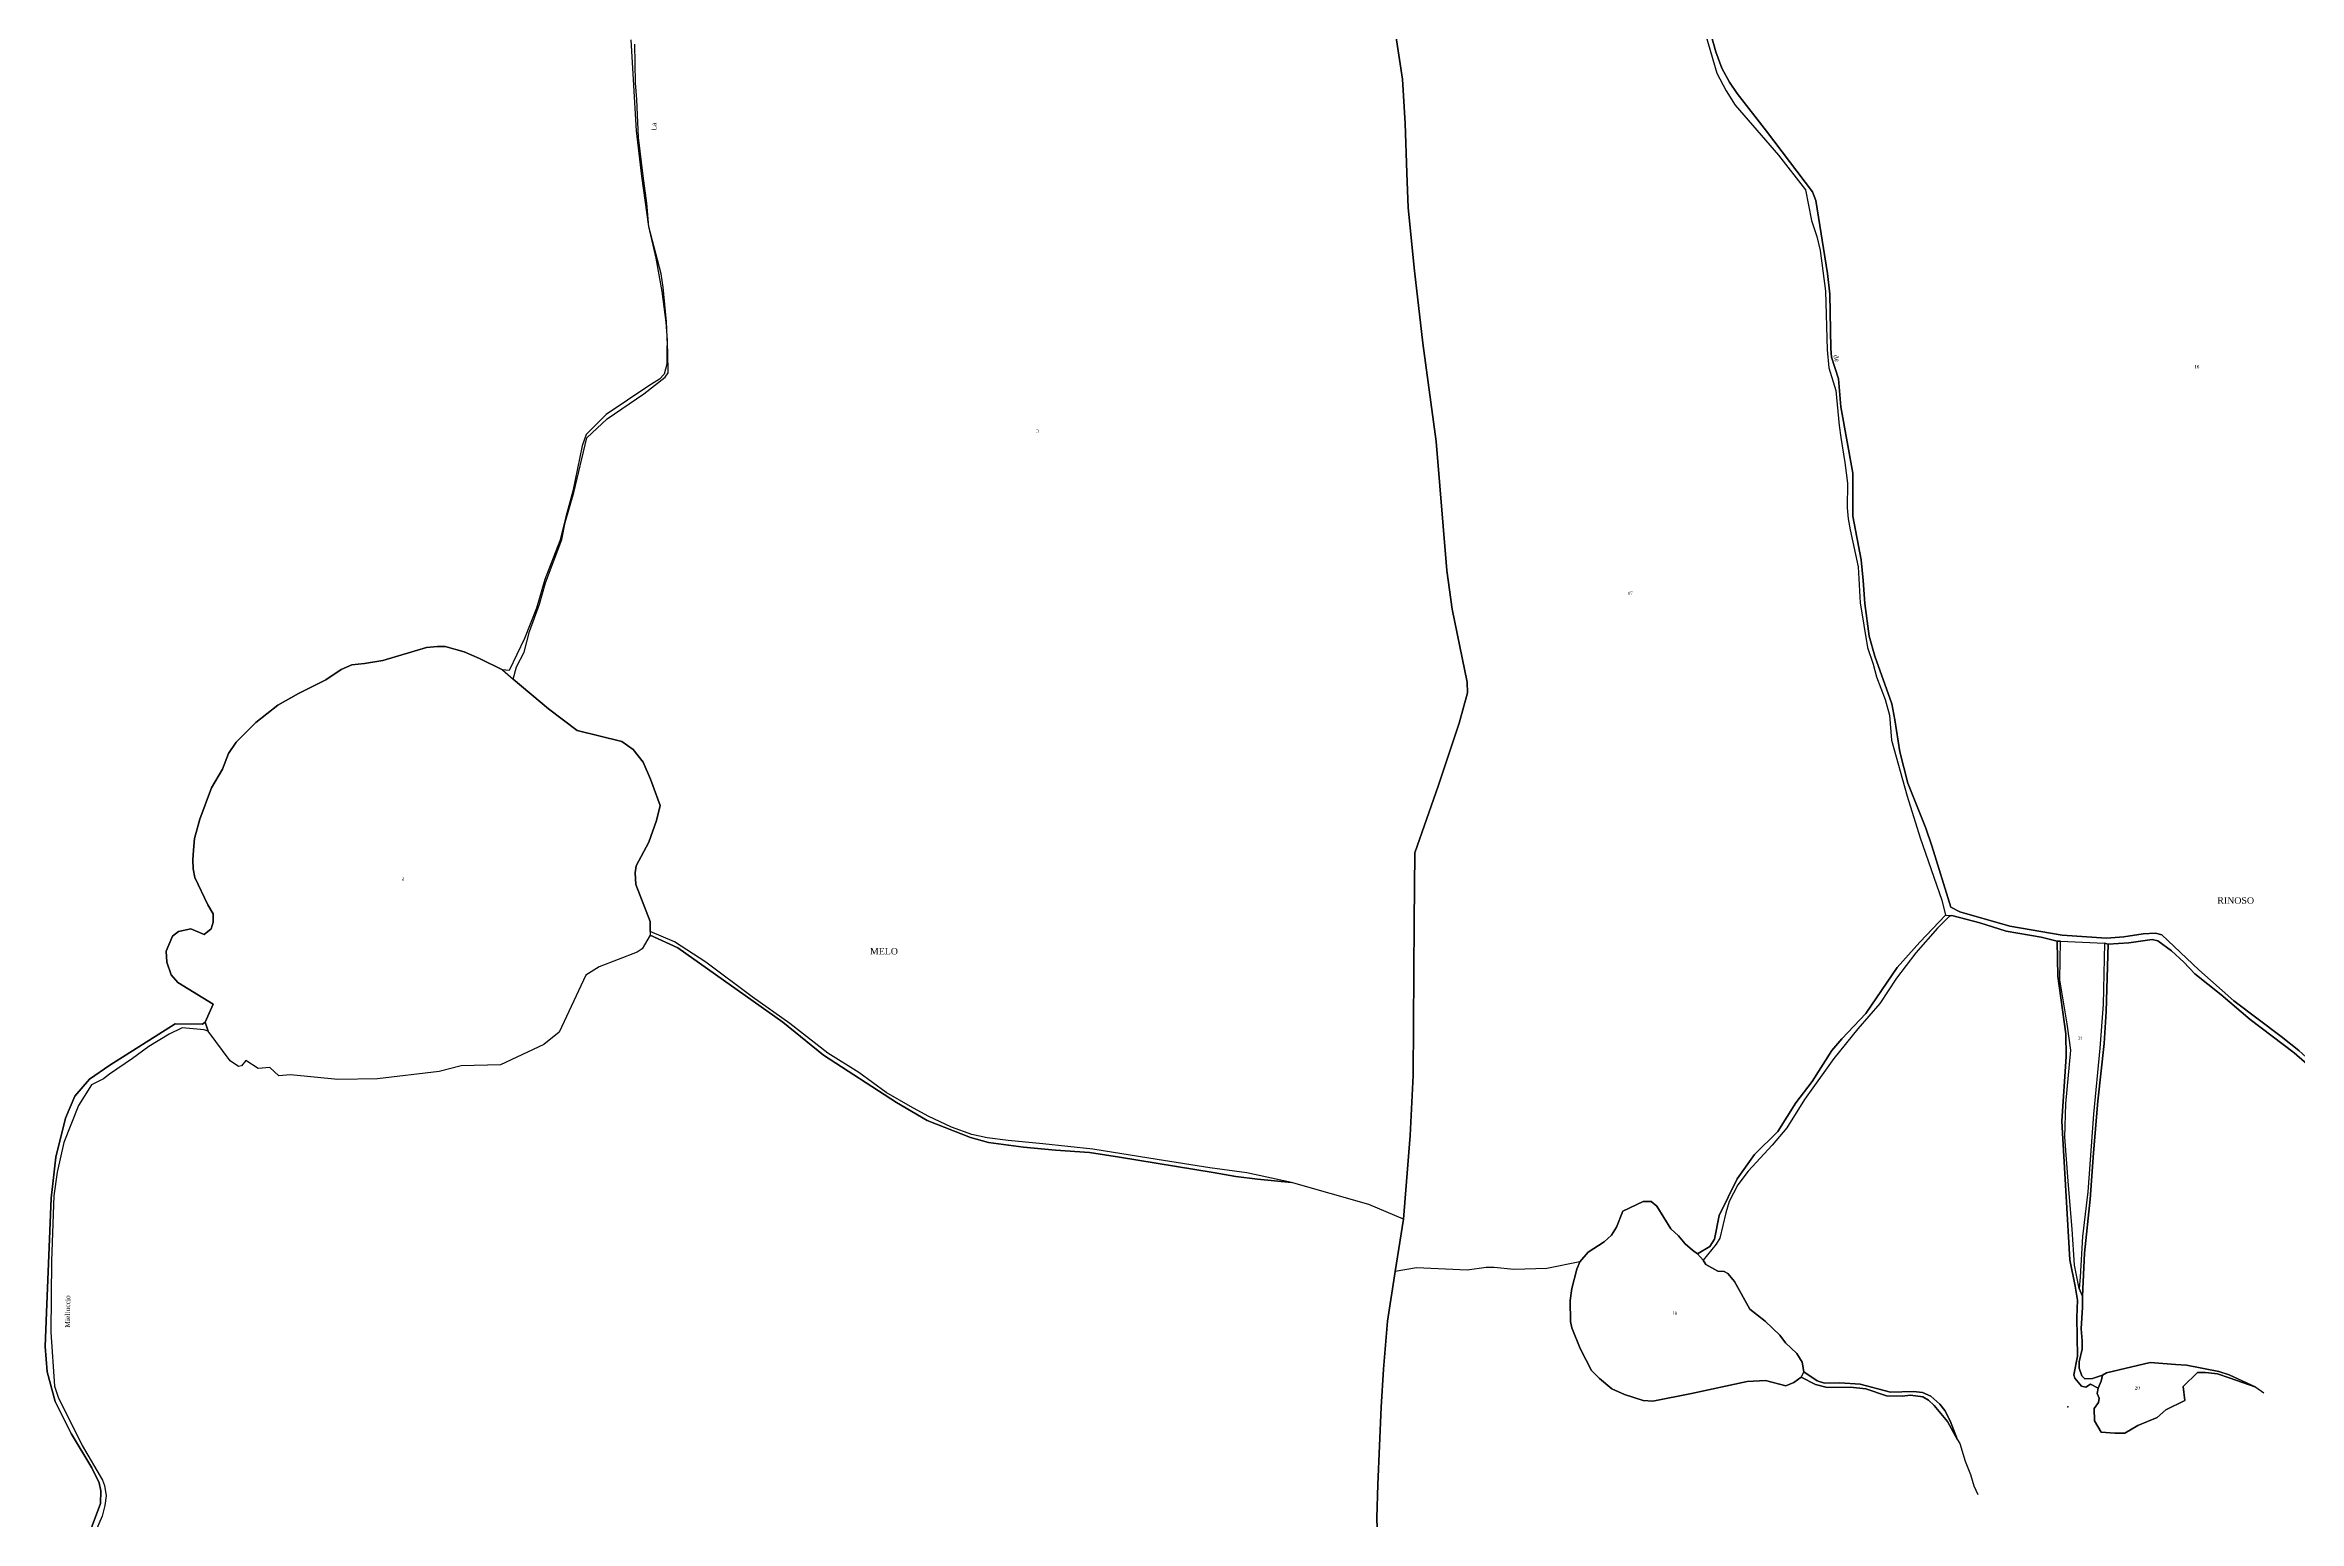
# Model space of a CAD drawing. Extents: x 1197506 to 1206978, y 6141540 to 6151741.
# Drawn here: x 1197506 to 1198886, y 6142251 to 6143154 of the extents above; entities that cross this region are included whole.
import ezdxf

# ---------------------------------------------------------------- set-up
doc = ezdxf.new("R2010")
doc.units = 0
doc.linetypes.add('CONTINU', pattern=[0])
doc.layers.get('0').update_dxf_attribs({"linetype": 'CONTINU'})
for name, color, linetype in [('1FLECHEFL', 7, 'CONTINU'), ('1LIEUDIT', 7, 'CONTINU'), ('1PARCELLE', 7, 'CONTINU'), ('1SECTION', 7, 'CONTINU'), ('1SUBDSECT', 7, 'CONTINU'), ('1TRONFLUV', 7, 'CONTINU'), ('3EAU', 7, 'CONTINU'), ('3FISCLINE', 7, 'CONTINUOUS'), ('3LIEUDITTEX', 7, 'CONTINU'), ('3PARCELLETEX', 7, 'CONTINU'), ('3TOPOLINE', 7, 'CONTINU'), ('3TRONFLUVTEX', 7, 'CONTINU')]:
    doc.layers.add(name, color=color, linetype=linetype)
doc.styles.get("Standard").update_dxf_attribs({"font": 'Times New Roman'})

# ---------------------------------------------------------------- blocks, each defined once
blk = doc.blocks.new('FLECHRU1')
blk.add_point((0, 0))

msp = doc.modelspace()

# ---------------------------------------------------------------- linework, layer by layer
at = {"layer": '1LIEUDIT'}
for points in [[(1198322.47, 6142219.98), (1198321.4, 6142252.82), (1198321.9, 6142273.27), (1198324.11, 6142320.49), (1198325.41, 6142343.83), (1198327.97, 6142373.16), (1198332.67, 6142403.45), (1198332.67, 6142403.45), (1198337.67, 6142435.59), (1198341.88, 6142486.69), (1198343.57, 6142523.46), (1198344.17, 6142617.64), (1198344.71, 6142659.67), (1198359.18, 6142701.09), (1198371.86, 6142738.98), (1198376.89, 6142757.55), (1198376.68, 6142764.11), (1198367.52, 6142808.85), (1198364.29, 6142832.37), (1198357.79, 6142911.47), (1198349.54, 6142971.6), (1198344.5, 6143015.85), (1198340.52, 6143054.35), (1198339.74, 6143075.73), (1198338.8, 6143106.06), (1198337.03, 6143133.17), (1198327.04, 6143198.84)], [(1198327.04, 6143198.84), (1198337.03, 6143133.17), (1198338.8, 6143106.06), (1198339.74, 6143075.73), (1198340.52, 6143054.35), (1198344.5, 6143015.85), (1198349.54, 6142971.6), (1198357.79, 6142911.47), (1198364.29, 6142832.37), (1198367.52, 6142808.85), (1198376.68, 6142764.11), (1198376.89, 6142757.55), (1198371.86, 6142738.98), (1198359.18, 6142701.09), (1198344.71, 6142659.67), (1198344.17, 6142617.64), (1198343.57, 6142523.46), (1198341.88, 6142486.69), (1198337.67, 6142435.59), (1198332.67, 6142403.45), (1198327.97, 6142373.16), (1198325.41, 6142343.83), (1198324.11, 6142320.49), (1198321.9, 6142273.27), (1198321.4, 6142252.82), (1198322.47, 6142219.98)], [(1197864.75, 6143157.1), (1197867.98, 6143101.55), (1197871.24, 6143073.85), (1197875.53, 6143042.9), (1197879.98, 6143023.62), (1197883.82, 6143003.12), (1197886.14, 6142984.49), (1197886.9, 6142973.47), (1197886.85, 6142966.72), (1197886.85, 6142958.65), (1197885.24, 6142952.7), (1197882.2, 6142949.58), (1197875.73, 6142945.38), (1197849.6, 6142927.89), (1197837.42, 6142915.72), (1197835.05, 6142908.76), (1197829.24, 6142880.95), (1197824.92, 6142865.25), (1197821.23, 6142850.68), (1197812.13, 6142827.04), (1197807.06, 6142809.48), (1197799.71, 6142790.77), (1197790.33, 6142771.36), (1197786.23, 6142771.62), (1197772.11, 6142778.67), (1197762.73, 6142782.78), (1197751.07, 6142785.91), (1197746.41, 6142786.05), (1197739.63, 6142785.26), (1197712.9, 6142777.32), (1197701.71, 6142775.57), (1197693.9, 6142774.67), (1197687.52, 6142771.83), (1197678.13, 6142765.65), (1197661.28, 6142757.22), (1197648.75, 6142749.99), (1197635.15, 6142739.43), (1197623.17, 6142727.44), (1197618.46, 6142720.58), (1197614.71, 6142710.9), (1197608.08, 6142699.46), (1197600.83, 6142680.3), (1197597.67, 6142668.55), (1197597.09, 6142661.41), (1197596.74, 6142655.39), (1197596.9, 6142649.92), (1197597.79, 6142644.67), (1197605.84, 6142627.93), (1197609.06, 6142622.37), (1197609.02, 6142617.22), (1197607.86, 6142613.23), (1197603.68, 6142609.67), (1197595.43, 6142613.12), (1197587.86, 6142611.61), (1197584.22, 6142608.78), (1197580.25, 6142599.5), (1197580.7, 6142592.87), (1197583.46, 6142584.96), (1197587.55, 6142580.39), (1197609.17, 6142567.16), (1197604.18, 6142556.09), (1197602.53, 6142554.84), (1197585.82, 6142555.1), (1197545.84, 6142529.79), (1197533.35, 6142521.13), (1197524.46, 6142510.82), (1197518.72, 6142497.39), (1197512.87, 6142473.37), (1197509.86, 6142448.31), (1197507.04, 6142378.5), (1197506.2, 6142357.63), (1197507.43, 6142342.07), (1197512.32, 6142323.91), (1197522.17, 6142304.3), (1197534.78, 6142283.42), (1197539.34, 6142274.23), (1197540.43, 6142269.33), (1197540.05, 6142261.64), (1197532.02, 6142239.78)]]:
    msp.add_lwpolyline(points, dxfattribs=at)
at = {"layer": '1PARCELLE'}
for points in [[(1198327.04, 6143198.84), (1198337.03, 6143133.17), (1198338.8, 6143106.06), (1198339.74, 6143075.73), (1198340.52, 6143054.35), (1198344.5, 6143015.85), (1198349.54, 6142971.6), (1198357.79, 6142911.47), (1198364.29, 6142832.37), (1198367.52, 6142808.85), (1198376.68, 6142764.11), (1198376.89, 6142757.55), (1198371.86, 6142738.98), (1198359.18, 6142701.09), (1198344.71, 6142659.67), (1198344.17, 6142617.64), (1198343.57, 6142523.46), (1198341.88, 6142486.69), (1198337.67, 6142435.59), (1198337.67, 6142435.59), (1198316.45, 6142444.54), (1198269.05, 6142457.97), (1198241.86, 6142463.98), (1198219.2, 6142466.86), (1198186.86, 6142472.04), (1198147.47, 6142478.31), (1198116.92, 6142481.59), (1198095.81, 6142483.59), (1198082.84, 6142485.27), (1198073.49, 6142487.33), (1198061.13, 6142491.87), (1198046.74, 6142498.65), (1198035.96, 6142504.43), (1198021.09, 6142513.13), (1198004.25, 6142525.28), (1197985.43, 6142537.03), (1197962.04, 6142555.26), (1197939.01, 6142571.65), (1197910.67, 6142592.71), (1197891.51, 6142605.18), (1197876.63, 6142611.62), (1197876.53, 6142617.72), (1197867.77, 6142640.35), (1197867.48, 6142647.37), (1197868.09, 6142651.81), (1197875.8, 6142666.29), (1197880.51, 6142679.44), (1197882.79, 6142688.68), (1197876.83, 6142704.87), (1197872.2, 6142715.13), (1197866.16, 6142722.98), (1197859.33, 6142727.82), (1197831.91, 6142734.56), (1197814.38, 6142747.81), (1197792.73, 6142765.98), (1197794.72, 6142773.43), (1197799.36, 6142782.58), (1197802.79, 6142795.12), (1197808.92, 6142811.77), (1197812.52, 6142824.87), (1197822.6, 6142851.43), (1197824.64, 6142861.74), (1197829.86, 6142880.21), (1197837.76, 6142913.55), (1197850.3, 6142925.37), (1197872.72, 6142940.6), (1197885.85, 6142950.81), (1197887.68, 6142953.33), (1197887.3, 6142965.8), (1197886.48, 6142984.64), (1197884.55, 6143005.77), (1197883.27, 6143013.95), (1197875.79, 6143042.81), (1197874.49, 6143057.28), (1197872.2, 6143073.89), (1197869.4, 6143097.44), (1197868.52, 6143120.63), (1197867.65, 6143130.9), (1197867.27, 6143154.62)], [(1198519.91, 6143169.74), (1198529.53, 6143136.8), (1198535.28, 6143125.98), (1198540.79, 6143117.26), (1198567.31, 6143086.65), (1198583.71, 6143065.41), (1198587.41, 6143046.7), (1198590.62, 6143036.92), (1198592.77, 6143028.27), (1198596.01, 6143003.33), (1198597.13, 6142967.5), (1198598.01, 6142956.55), (1198602.29, 6142942.52), (1198604.34, 6142921.18), (1198605.43, 6142913.82), (1198607.85, 6142898.51), (1198609.49, 6142885.81), (1198609.31, 6142870.87), (1198609.86, 6142864.14), (1198611.11, 6142857.27), (1198616.01, 6142834.74), (1198617.18, 6142812.6), (1198621.63, 6142785.4), (1198625.26, 6142775.23), (1198627.32, 6142767.38), (1198632.5, 6142753.48), (1198635.17, 6142743.86), (1198636.4, 6142728.74), (1198645.95, 6142694.32), (1198654.03, 6142668.97), (1198667.22, 6142630.77), (1198669.53, 6142621.56), (1198653.83, 6142605.01), (1198639.95, 6142589.59), (1198620.62, 6142561.41), (1198606.02, 6142545.89), (1198599.98, 6142538.69), (1198587.87, 6142519.69), (1198577.87, 6142506.63), (1198566.81, 6142489.22), (1198552.51, 6142475.2), (1198541.93, 6142460.18), (1198530.98, 6142437.84), (1198528.16, 6142423.33), (1198525.14, 6142418.84), (1198517.68, 6142414.41), (1198514.51, 6142416.61), (1198510.11, 6142420.45), (1198506.1, 6142425.3), (1198501.38, 6142429.54), (1198492.87, 6142443.58), (1198489.24, 6142446.35), (1198484.44, 6142446.35), (1198471.87, 6142440.33), (1198468.01, 6142430.62), (1198464.97, 6142425.77), (1198460.61, 6142421.65), (1198450.7, 6142415.27), (1198445.57, 6142409.37), (1198425.44, 6142405.34), (1198405.32, 6142404.81), (1198393.18, 6142405.97), (1198388.25, 6142406.03), (1198376.58, 6142404.31), (1198345.66, 6142405.76), (1198332.67, 6142403.45), (1198332.67, 6142403.45), (1198337.67, 6142435.59), (1198341.88, 6142486.69), (1198343.57, 6142523.46), (1198344.17, 6142617.64), (1198344.71, 6142659.67), (1198359.18, 6142701.09), (1198371.86, 6142738.98), (1198376.89, 6142757.55), (1198376.68, 6142764.11), (1198367.52, 6142808.85), (1198364.29, 6142832.37), (1198357.79, 6142911.47), (1198349.54, 6142971.6), (1198344.5, 6143015.85), (1198340.52, 6143054.35), (1198339.74, 6143075.73), (1198338.8, 6143106.06), (1198337.03, 6143133.17), (1198327.04, 6143198.84)], [(1198523.67, 6143168.92), (1198528.8, 6143149.78), (1198532.52, 6143139.83), (1198537.24, 6143131.31), (1198541.92, 6143124.33), (1198559.94, 6143101.31), (1198588.13, 6143064.26), (1198590.19, 6143058.84), (1198597.16, 6143014.25), (1198598.59, 6143001.57), (1198599.32, 6142968.3), (1198599.72, 6142963.09), (1198603.99, 6142949.83), (1198605.45, 6142932.65), (1198612.66, 6142891.94), (1198612.73, 6142865.75), (1198617.79, 6142838.93), (1198619.1, 6142826.43), (1198620.12, 6142812.22), (1198622.83, 6142792.27), (1198626.28, 6142780.1), (1198636.6, 6142750.91), (1198638.54, 6142741.13), (1198641.46, 6142721.56), (1198646.4, 6142702.43), (1198657.34, 6142674.72), (1198661.02, 6142664.07), (1198672.81, 6142626.47), (1198678.34, 6142623.61), (1198708.83, 6142614.79), (1198740.79, 6142609.33), (1198767.99, 6142607.57), (1198778.68, 6142608.35), (1198790.38, 6142610.05), (1198797.98, 6142610.64), (1198801.97, 6142609.51), (1198824.63, 6142588.04), (1198845.94, 6142569.18), (1198875.01, 6142547.35), (1198885.75, 6142538.81), (1198901.36, 6142524.56)], [(1198322.47, 6142219.98), (1198321.4, 6142252.82), (1198321.9, 6142273.27), (1198324.11, 6142320.49), (1198325.41, 6142343.83), (1198327.97, 6142373.16), (1198332.67, 6142403.45), (1198332.67, 6142403.45), (1198337.67, 6142435.59), (1198316.45, 6142444.54), (1198269.05, 6142457.97), (1198248.4, 6142460.09), (1198235.13, 6142461.72), (1198221.14, 6142464.17), (1198163.81, 6142473.53), (1198145.59, 6142476.23), (1198124.62, 6142477.66), (1198105.01, 6142479.58), (1198083.61, 6142482.4), (1198072.74, 6142485.51), (1198046.07, 6142495.89), (1198027.36, 6142506.87), (1197982.76, 6142535.93), (1197957.69, 6142556.16), (1197893.49, 6142601.54), (1197876.58, 6142609.33), (1197871.64, 6142600.87), (1197868.6, 6142598.99), (1197845.46, 6142589.88), (1197837.12, 6142584.88), (1197820.93, 6142550.06), (1197811.46, 6142542.49), (1197784.91, 6142529.95), (1197760.96, 6142529.37), (1197747.51, 6142525.99), (1197709.64, 6142521.41), (1197685.43, 6142521.05), (1197656.5, 6142523.83), (1197649.23, 6142523.32), (1197643.84, 6142528.39), (1197636.61, 6142527.73), (1197629.06, 6142532.7), (1197626.43, 6142529.31), (1197624.55, 6142529.05), (1197619.57, 6142532.36), (1197606.03, 6142550.52), (1197603.48, 6142551.43), (1197590.05, 6142552.59), (1197582.07, 6142548.82), (1197569.67, 6142541.29), (1197559.63, 6142533.84), (1197545.64, 6142524.23), (1197541.91, 6142521.44), (1197534.68, 6142517.71), (1197526.74, 6142505.14), (1197517.58, 6142482.36), (1197513.68, 6142464.29), (1197511.47, 6142449.87), (1197510.23, 6142410), (1197509.75, 6142366.4), (1197511.98, 6142333.25), (1197514.24, 6142326.67), (1197528.83, 6142297.01), (1197541.32, 6142275.78), (1197542.63, 6142272.49), (1197543.54, 6142266.23), (1197542.76, 6142260.4), (1197541.06, 6142253.87), (1197534.33, 6142238.21)], [(1198898.5, 6142523.68), (1198882.92, 6142537.4), (1198855.88, 6142557.77), (1198837.97, 6142573.08), (1198822.01, 6142585.63), (1198815.3, 6142592.83), (1198807.83, 6142599.66), (1198799.42, 6142605.79), (1198795.9, 6142606.58), (1198781.6, 6142604.65), (1198769.12, 6142603.82), (1198767.76, 6142562.57), (1198766.59, 6142543.05), (1198762.74, 6142507.74), (1198759.97, 6142476.18), (1198758.06, 6142447.75), (1198754.54, 6142414.75), (1198753.28, 6142388.49), (1198753.33, 6142381.71), (1198752.44, 6142368.38), (1198753.18, 6142361.02), (1198753.19, 6142355.99), (1198751.29, 6142348.26), (1198751.28, 6142344.38), (1198752.92, 6142339.69), (1198754.74, 6142337.76), (1198759.42, 6142338.01), (1198765.48, 6142340.04), (1198768.04, 6142341.56), (1198794.67, 6142347.79), (1198810.31, 6142346.7), (1198817.04, 6142346.15), (1198836.87, 6142342.4), (1198843.03, 6142340.29), (1198859.37, 6142332.68), (1198843, 6142338.49), (1198835.98, 6142340.84), (1198828.68, 6142341.73), (1198823.78, 6142341.74), (1198814.97, 6142333.14), (1198815.98, 6142324.6), (1198804.25, 6142318.84), (1198799.07, 6142314.16), (1198787.18, 6142309.31), (1198779.33, 6142304.51), (1198773.21, 6142304.54), (1198764.67, 6142305.12), (1198760.65, 6142312.2), (1198760.41, 6142319.7), (1198763.02, 6142323.3), (1198763.61, 6142325.95), (1198762.27, 6142328.84), (1198762.97, 6142332.05), (1198758.18, 6142334.5), (1198755.3, 6142332.82), (1198752.69, 6142333.42), (1198748.69, 6142338.3), (1198748.11, 6142340.23), (1198750.22, 6142351.63), (1198749.84, 6142375.27), (1198750.17, 6142385.92), (1198748.93, 6142394.54), (1198745.65, 6142410.55), (1198743.36, 6142449.32), (1198741.24, 6142484.6), (1198740.77, 6142495.52), (1198743.28, 6142535.02), (1198743.09, 6142548.89), (1198738.15, 6142584.26), (1198737.77, 6142605.56), (1198728.01, 6142608.03), (1198706.59, 6142611.75), (1198690.58, 6142616.96), (1198673.38, 6142621.43), (1198671.41, 6142620.47), (1198664.66, 6142613.65), (1198651.28, 6142598.61), (1198639.54, 6142583.08), (1198629.33, 6142567.42), (1198615.86, 6142551.98), (1198601.12, 6142533.87), (1198583.21, 6142508.77), (1198572.41, 6142491.5), (1198563.36, 6142480.84), (1198548.74, 6142464.93), (1198542.36, 6142456.55), (1198537.08, 6142446.33), (1198534.96, 6142439.32), (1198531.34, 6142423.96), (1198529.16, 6142420.28), (1198521.1, 6142410.4), (1198522.68, 6142407.76), (1198530.15, 6142403.72), (1198534.05, 6142403.47), (1198536.16, 6142402.19), (1198540.39, 6142397.32), (1198549.77, 6142380.44), (1198559.15, 6142373.06), (1198567.99, 6142364.48), (1198571.59, 6142359.87), (1198578.45, 6142353.33), (1198581.73, 6142347.99), (1198582.81, 6142342.19), (1198590.87, 6142336.68), (1198595.42, 6142335.19), (1198604.85, 6142335.37), (1198617.19, 6142334.57), (1198635.86, 6142329.57), (1198649.88, 6142330.15), (1198655.43, 6142329.51), (1198660.53, 6142327.28), (1198666.04, 6142322.34), (1198669.01, 6142318.4), (1198672.37, 6142312.22), (1198676.77, 6142300.51), (1198670.64, 6142311.69), (1198662.62, 6142321.43), (1198658.99, 6142324.73), (1198655.67, 6142326.74), (1198648.11, 6142327.84), (1198642.99, 6142327.32), (1198633.25, 6142327.52), (1198620.8, 6142331.74), (1198611.39, 6142332.71), (1198597.09, 6142332.54), (1198589.86, 6142334.27), (1198581.07, 6142338.87), (1198576.63, 6142335.67), (1198571.83, 6142333.6), (1198559.29, 6142336.77), (1198547.98, 6142336.22), (1198513.97, 6142328.84), (1198490.38, 6142324.06), (1198484.35, 6142324.66), (1198472.97, 6142328.21), (1198465.13, 6142331.8), (1198457.65, 6142338.04), (1198452.82, 6142343.02), (1198445.93, 6142356.34), (1198440.81, 6142369.06), (1198439.88, 6142372.91), (1198439.69, 6142385.71), (1198440.68, 6142393.01), (1198443.73, 6142404.96), (1198445.57, 6142409.37), (1198425.44, 6142405.34), (1198405.32, 6142404.81), (1198393.18, 6142405.97), (1198388.25, 6142406.03), (1198376.58, 6142404.31), (1198345.66, 6142405.76), (1198332.67, 6142403.45), (1198332.67, 6142403.45), (1198327.97, 6142373.16), (1198325.41, 6142343.83), (1198324.11, 6142320.49), (1198321.9, 6142273.27), (1198321.4, 6142252.82), (1198322.47, 6142219.98)]]:
    msp.add_lwpolyline(points, dxfattribs=at)
for points in [[(1197876.58, 6142609.33), (1197871.64, 6142600.87), (1197868.6, 6142598.99), (1197845.46, 6142589.88), (1197837.12, 6142584.88), (1197820.93, 6142550.06), (1197811.46, 6142542.49), (1197784.91, 6142529.95), (1197760.96, 6142529.37), (1197747.51, 6142525.99), (1197709.64, 6142521.41), (1197685.43, 6142521.05), (1197656.5, 6142523.83), (1197649.23, 6142523.32), (1197643.84, 6142528.39), (1197636.61, 6142527.73), (1197629.06, 6142532.7), (1197626.43, 6142529.31), (1197624.55, 6142529.05), (1197619.57, 6142532.36), (1197606.03, 6142550.52), (1197604.18, 6142556.09), (1197609.17, 6142567.16), (1197587.55, 6142580.39), (1197583.46, 6142584.96), (1197580.7, 6142592.87), (1197580.25, 6142599.5), (1197584.22, 6142608.78), (1197587.86, 6142611.61), (1197595.43, 6142613.12), (1197603.68, 6142609.67), (1197607.86, 6142613.23), (1197609.02, 6142617.22), (1197609.06, 6142622.37), (1197605.84, 6142627.93), (1197597.79, 6142644.67), (1197596.9, 6142649.92), (1197596.74, 6142655.39), (1197597.09, 6142661.41), (1197597.67, 6142668.55), (1197600.83, 6142680.3), (1197608.08, 6142699.46), (1197614.71, 6142710.9), (1197618.46, 6142720.58), (1197623.17, 6142727.44), (1197635.15, 6142739.43), (1197648.75, 6142749.99), (1197661.28, 6142757.22), (1197678.13, 6142765.65), (1197687.52, 6142771.83), (1197693.9, 6142774.67), (1197701.71, 6142775.57), (1197712.9, 6142777.32), (1197739.63, 6142785.26), (1197746.41, 6142786.05), (1197751.07, 6142785.91), (1197762.73, 6142782.78), (1197772.11, 6142778.67), (1197786.23, 6142771.62), (1197792.73, 6142765.98), (1197814.38, 6142747.81), (1197831.91, 6142734.56), (1197859.33, 6142727.82), (1197866.16, 6142722.98), (1197872.2, 6142715.13), (1197876.83, 6142704.87), (1197882.79, 6142688.68), (1197880.51, 6142679.44), (1197875.8, 6142666.29), (1197868.09, 6142651.81), (1197867.48, 6142647.37), (1197867.77, 6142640.35), (1197876.53, 6142617.72), (1197876.63, 6142611.62), (1197876.58, 6142609.33)], [(1198751.99, 6142400.02), (1198751.21, 6142393.11), (1198748.52, 6142407.32), (1198747.03, 6142429.38), (1198744.76, 6142456.19), (1198742.57, 6142485.75), (1198743.06, 6142506.09), (1198746.26, 6142539), (1198743.85, 6142555.09), (1198739.5, 6142581.99), (1198739.81, 6142605.65), (1198766.82, 6142604.48), (1198766.06, 6142566.94), (1198764.03, 6142540.15), (1198760.02, 6142499.81), (1198756.5, 6142452.26), (1198753.28, 6142424.9), (1198751.99, 6142400.02)], [(1198445.57, 6142409.37), (1198443.73, 6142404.96), (1198440.68, 6142393.01), (1198439.69, 6142385.71), (1198439.88, 6142372.91), (1198440.81, 6142369.06), (1198445.93, 6142356.34), (1198452.82, 6142343.02), (1198457.65, 6142338.04), (1198465.13, 6142331.8), (1198472.97, 6142328.21), (1198484.35, 6142324.66), (1198490.38, 6142324.06), (1198513.97, 6142328.84), (1198547.98, 6142336.22), (1198559.29, 6142336.77), (1198571.83, 6142333.6), (1198576.63, 6142335.67), (1198581.07, 6142338.87), (1198582.81, 6142342.19), (1198581.73, 6142347.99), (1198578.45, 6142353.33), (1198571.59, 6142359.87), (1198567.99, 6142364.48), (1198559.15, 6142373.06), (1198549.77, 6142380.44), (1198540.39, 6142397.32), (1198536.16, 6142402.19), (1198534.05, 6142403.47), (1198530.15, 6142403.72), (1198522.68, 6142407.76), (1198521.1, 6142410.4), (1198517.68, 6142414.41), (1198514.51, 6142416.61), (1198510.11, 6142420.45), (1198506.1, 6142425.3), (1198501.38, 6142429.54), (1198492.87, 6142443.58), (1198489.24, 6142446.35), (1198484.44, 6142446.35), (1198471.87, 6142440.33), (1198468.01, 6142430.62), (1198464.97, 6142425.77), (1198460.61, 6142421.65), (1198450.7, 6142415.27), (1198445.57, 6142409.37)], [(1198762.97, 6142332.05), (1198762.27, 6142328.84), (1198763.61, 6142325.95), (1198763.02, 6142323.3), (1198760.41, 6142319.7), (1198760.65, 6142312.2), (1198764.67, 6142305.12), (1198773.21, 6142304.54), (1198779.33, 6142304.51), (1198787.18, 6142309.31), (1198799.07, 6142314.16), (1198804.25, 6142318.84), (1198815.98, 6142324.6), (1198814.97, 6142333.14), (1198823.78, 6142341.74), (1198828.68, 6142341.73), (1198835.98, 6142340.84), (1198843, 6142338.49), (1198859.37, 6142332.68), (1198843.03, 6142340.29), (1198836.87, 6142342.4), (1198817.04, 6142346.15), (1198810.31, 6142346.7), (1198794.67, 6142347.79), (1198768.04, 6142341.56), (1198765.48, 6142340.04), (1198764.84, 6142336.3), (1198762.97, 6142332.05)]]:
    msp.add_lwpolyline(points, close=True, dxfattribs=at)
at = {"layer": '1SECTION'}
msp.add_lwpolyline([(1197864.75, 6143157.1), (1197867.98, 6143101.55), (1197871.24, 6143073.85), (1197875.53, 6143042.9), (1197879.98, 6143023.62), (1197883.82, 6143003.12), (1197886.14, 6142984.49), (1197886.9, 6142973.47), (1197886.85, 6142966.72), (1197886.85, 6142958.65), (1197885.24, 6142952.7), (1197882.2, 6142949.58), (1197875.73, 6142945.38), (1197849.6, 6142927.89), (1197837.42, 6142915.72), (1197835.05, 6142908.76), (1197829.24, 6142880.95), (1197824.92, 6142865.25), (1197821.23, 6142850.68), (1197812.13, 6142827.04), (1197807.06, 6142809.48), (1197799.71, 6142790.77), (1197790.33, 6142771.36), (1197786.23, 6142771.62), (1197772.11, 6142778.67), (1197762.73, 6142782.78), (1197751.07, 6142785.91), (1197746.41, 6142786.05), (1197739.63, 6142785.26), (1197712.9, 6142777.32), (1197701.71, 6142775.57), (1197693.9, 6142774.67), (1197687.52, 6142771.83), (1197678.13, 6142765.65), (1197661.28, 6142757.22), (1197648.75, 6142749.99), (1197635.15, 6142739.43), (1197623.17, 6142727.44), (1197618.46, 6142720.58), (1197614.71, 6142710.9), (1197608.08, 6142699.46), (1197600.83, 6142680.3), (1197597.67, 6142668.55), (1197597.09, 6142661.41), (1197596.74, 6142655.39), (1197596.9, 6142649.92), (1197597.79, 6142644.67), (1197605.84, 6142627.93), (1197609.06, 6142622.37), (1197609.02, 6142617.22), (1197607.86, 6142613.23), (1197603.68, 6142609.67), (1197595.43, 6142613.12), (1197587.86, 6142611.61), (1197584.22, 6142608.78), (1197580.25, 6142599.5), (1197580.7, 6142592.87), (1197583.46, 6142584.96), (1197587.55, 6142580.39), (1197609.17, 6142567.16), (1197604.18, 6142556.09), (1197602.53, 6142554.84), (1197585.82, 6142555.1), (1197545.84, 6142529.79), (1197533.35, 6142521.13), (1197524.46, 6142510.82), (1197518.72, 6142497.39), (1197512.87, 6142473.37), (1197509.86, 6142448.31), (1197507.04, 6142378.5), (1197506.2, 6142357.63), (1197507.43, 6142342.07), (1197512.32, 6142323.91), (1197522.17, 6142304.3), (1197534.78, 6142283.42), (1197539.34, 6142274.23), (1197540.43, 6142269.33), (1197540.05, 6142261.64), (1197532.02, 6142239.78)], dxfattribs=at)
at = {"layer": '1SUBDSECT'}
msp.add_lwpolyline([(1197864.75, 6143157.1), (1197867.98, 6143101.55), (1197871.24, 6143073.85), (1197875.53, 6143042.9), (1197879.98, 6143023.62), (1197883.82, 6143003.12), (1197886.14, 6142984.49), (1197886.9, 6142973.47), (1197886.85, 6142966.72), (1197886.85, 6142958.65), (1197885.24, 6142952.7), (1197882.2, 6142949.58), (1197875.73, 6142945.38), (1197849.6, 6142927.89), (1197837.42, 6142915.72), (1197835.05, 6142908.76), (1197829.24, 6142880.95), (1197824.92, 6142865.25), (1197821.23, 6142850.68), (1197812.13, 6142827.04), (1197807.06, 6142809.48), (1197799.71, 6142790.77), (1197790.33, 6142771.36), (1197786.23, 6142771.62), (1197772.11, 6142778.67), (1197762.73, 6142782.78), (1197751.07, 6142785.91), (1197746.41, 6142786.05), (1197739.63, 6142785.26), (1197712.9, 6142777.32), (1197701.71, 6142775.57), (1197693.9, 6142774.67), (1197687.52, 6142771.83), (1197678.13, 6142765.65), (1197661.28, 6142757.22), (1197648.75, 6142749.99), (1197635.15, 6142739.43), (1197623.17, 6142727.44), (1197618.46, 6142720.58), (1197614.71, 6142710.9), (1197608.08, 6142699.46), (1197600.83, 6142680.3), (1197597.67, 6142668.55), (1197597.09, 6142661.41), (1197596.74, 6142655.39), (1197596.9, 6142649.92), (1197597.79, 6142644.67), (1197605.84, 6142627.93), (1197609.06, 6142622.37), (1197609.02, 6142617.22), (1197607.86, 6142613.23), (1197603.68, 6142609.67), (1197595.43, 6142613.12), (1197587.86, 6142611.61), (1197584.22, 6142608.78), (1197580.25, 6142599.5), (1197580.7, 6142592.87), (1197583.46, 6142584.96), (1197587.55, 6142580.39), (1197609.17, 6142567.16), (1197604.18, 6142556.09), (1197602.53, 6142554.84), (1197585.82, 6142555.1), (1197545.84, 6142529.79), (1197533.35, 6142521.13), (1197524.46, 6142510.82), (1197518.72, 6142497.39), (1197512.87, 6142473.37), (1197509.86, 6142448.31), (1197507.04, 6142378.5), (1197506.2, 6142357.63), (1197507.43, 6142342.07), (1197512.32, 6142323.91), (1197522.17, 6142304.3), (1197534.78, 6142283.42), (1197539.34, 6142274.23), (1197540.43, 6142269.33), (1197540.05, 6142261.64), (1197532.02, 6142239.78)], dxfattribs=at)
at = {"layer": '1TRONFLUV'}
for points in [[(1198519.91, 6143169.74), (1198529.53, 6143136.8), (1198535.28, 6143125.98), (1198540.79, 6143117.26), (1198567.31, 6143086.65), (1198583.71, 6143065.41), (1198587.41, 6143046.7), (1198590.62, 6143036.92), (1198592.77, 6143028.27), (1198596.01, 6143003.33), (1198597.13, 6142967.5), (1198598.01, 6142956.55), (1198602.29, 6142942.52), (1198604.34, 6142921.18), (1198605.43, 6142913.82), (1198607.85, 6142898.51), (1198609.49, 6142885.81), (1198609.31, 6142870.87), (1198609.86, 6142864.14), (1198611.11, 6142857.27), (1198616.01, 6142834.74), (1198617.18, 6142812.6), (1198621.63, 6142785.4), (1198625.26, 6142775.23), (1198627.32, 6142767.38), (1198632.5, 6142753.48), (1198635.17, 6142743.86), (1198636.4, 6142728.74), (1198645.95, 6142694.32), (1198654.03, 6142668.97), (1198667.22, 6142630.77), (1198669.53, 6142621.56), (1198673.38, 6142621.43), (1198690.58, 6142616.96), (1198706.59, 6142611.75), (1198728.01, 6142608.03), (1198737.77, 6142605.56), (1198739.81, 6142605.65), (1198766.82, 6142604.48), (1198769.12, 6142603.82), (1198769.12, 6142603.82), (1198781.6, 6142604.65), (1198795.9, 6142606.58), (1198799.42, 6142605.79), (1198807.83, 6142599.66), (1198815.3, 6142592.83), (1198822.01, 6142585.63), (1198837.97, 6142573.08), (1198855.88, 6142557.77), (1198882.92, 6142537.4), (1198898.5, 6142523.68)], [(1198901.36, 6142524.56), (1198885.75, 6142538.81), (1198875.01, 6142547.35), (1198845.94, 6142569.18), (1198824.63, 6142588.04), (1198801.97, 6142609.51), (1198797.98, 6142610.64), (1198790.38, 6142610.05), (1198778.68, 6142608.35), (1198767.99, 6142607.57), (1198740.79, 6142609.33), (1198708.83, 6142614.79), (1198678.34, 6142623.61), (1198672.81, 6142626.47), (1198661.02, 6142664.07), (1198657.34, 6142674.72), (1198646.4, 6142702.43), (1198641.46, 6142721.56), (1198638.54, 6142741.13), (1198636.6, 6142750.91), (1198626.28, 6142780.1), (1198622.83, 6142792.27), (1198620.12, 6142812.22), (1198619.1, 6142826.43), (1198617.79, 6142838.93), (1198612.73, 6142865.75), (1198612.66, 6142891.94), (1198605.45, 6142932.65), (1198603.99, 6142949.83), (1198599.72, 6142963.09), (1198599.32, 6142968.3), (1198598.59, 6143001.57), (1198597.16, 6143014.25), (1198590.19, 6143058.84), (1198588.13, 6143064.26), (1198559.94, 6143101.31), (1198541.92, 6143124.33), (1198537.24, 6143131.31), (1198532.52, 6143139.83), (1198528.8, 6143149.78), (1198523.67, 6143168.92)], [(1197864.75, 6143157.1), (1197867.98, 6143101.55), (1197871.24, 6143073.85), (1197875.53, 6143042.9), (1197879.98, 6143023.62), (1197883.82, 6143003.12), (1197886.14, 6142984.49), (1197886.9, 6142973.47), (1197886.85, 6142966.72), (1197886.85, 6142958.65), (1197885.24, 6142952.7), (1197882.2, 6142949.58), (1197875.73, 6142945.38), (1197849.6, 6142927.89), (1197837.42, 6142915.72), (1197835.05, 6142908.76), (1197829.24, 6142880.95), (1197824.92, 6142865.25), (1197821.23, 6142850.68), (1197812.13, 6142827.04), (1197807.06, 6142809.48), (1197799.71, 6142790.77), (1197790.33, 6142771.36), (1197786.23, 6142771.62), (1197792.73, 6142765.98), (1197794.72, 6142773.43), (1197799.36, 6142782.58), (1197802.79, 6142795.12), (1197808.92, 6142811.77), (1197812.52, 6142824.87), (1197822.6, 6142851.43), (1197824.64, 6142861.74), (1197829.86, 6142880.21), (1197837.76, 6142913.55), (1197850.3, 6142925.37), (1197872.72, 6142940.6), (1197885.85, 6142950.81), (1197887.68, 6142953.33), (1197887.3, 6142965.8), (1197886.48, 6142984.64), (1197884.55, 6143005.77), (1197883.27, 6143013.95), (1197875.79, 6143042.81), (1197874.49, 6143057.28), (1197872.2, 6143073.89), (1197869.4, 6143097.44), (1197868.52, 6143120.63), (1197867.65, 6143130.9), (1197867.27, 6143154.62)], [(1197532.02, 6142239.78), (1197540.05, 6142261.64), (1197540.43, 6142269.33), (1197539.34, 6142274.23), (1197534.78, 6142283.42), (1197522.17, 6142304.3), (1197512.32, 6142323.91), (1197507.43, 6142342.07), (1197506.2, 6142357.63), (1197507.04, 6142378.5), (1197509.86, 6142448.31), (1197512.87, 6142473.37), (1197518.72, 6142497.39), (1197524.46, 6142510.82), (1197533.35, 6142521.13), (1197545.84, 6142529.79), (1197585.82, 6142555.1), (1197602.53, 6142554.84), (1197604.18, 6142556.09), (1197606.03, 6142550.52), (1197606.03, 6142550.52), (1197603.48, 6142551.43), (1197590.05, 6142552.59), (1197582.07, 6142548.82), (1197569.67, 6142541.29), (1197559.63, 6142533.84), (1197545.64, 6142524.23), (1197541.91, 6142521.44), (1197534.68, 6142517.71), (1197526.74, 6142505.14), (1197517.58, 6142482.36), (1197513.68, 6142464.29), (1197511.47, 6142449.87), (1197510.23, 6142410), (1197509.75, 6142366.4), (1197511.98, 6142333.25), (1197514.24, 6142326.67), (1197528.83, 6142297.01), (1197541.32, 6142275.78), (1197542.63, 6142272.49), (1197543.54, 6142266.23), (1197542.76, 6142260.4), (1197541.06, 6142253.87), (1197534.33, 6142238.21)]]:
    msp.add_lwpolyline(points, dxfattribs=at)
for points in [[(1198269.05, 6142457.97), (1198241.86, 6142463.98), (1198219.2, 6142466.86), (1198186.86, 6142472.04), (1198147.47, 6142478.31), (1198116.92, 6142481.59), (1198095.81, 6142483.59), (1198082.84, 6142485.27), (1198073.49, 6142487.33), (1198061.13, 6142491.87), (1198046.74, 6142498.65), (1198035.96, 6142504.43), (1198021.09, 6142513.13), (1198004.25, 6142525.28), (1197985.43, 6142537.03), (1197962.04, 6142555.26), (1197939.01, 6142571.65), (1197910.67, 6142592.71), (1197891.51, 6142605.18), (1197876.63, 6142611.62), (1197876.58, 6142609.33), (1197893.49, 6142601.54), (1197957.69, 6142556.16), (1197982.76, 6142535.93), (1198027.36, 6142506.87), (1198046.07, 6142495.89), (1198072.74, 6142485.51), (1198083.61, 6142482.4), (1198105.01, 6142479.58), (1198124.62, 6142477.66), (1198145.59, 6142476.23), (1198163.81, 6142473.53), (1198221.14, 6142464.17), (1198235.13, 6142461.72), (1198248.4, 6142460.09), (1198269.05, 6142457.97)], [(1198673.38, 6142621.43), (1198671.41, 6142620.47), (1198664.66, 6142613.65), (1198651.28, 6142598.61), (1198639.54, 6142583.08), (1198629.33, 6142567.42), (1198615.86, 6142551.98), (1198601.12, 6142533.87), (1198583.21, 6142508.77), (1198572.41, 6142491.5), (1198563.36, 6142480.84), (1198548.74, 6142464.93), (1198542.36, 6142456.55), (1198537.08, 6142446.33), (1198534.96, 6142439.32), (1198531.34, 6142423.96), (1198529.16, 6142420.28), (1198521.1, 6142410.4), (1198517.68, 6142414.41), (1198525.14, 6142418.84), (1198528.16, 6142423.33), (1198530.98, 6142437.84), (1198541.93, 6142460.18), (1198552.51, 6142475.2), (1198566.81, 6142489.22), (1198577.87, 6142506.63), (1198587.87, 6142519.69), (1198599.98, 6142538.69), (1198606.02, 6142545.89), (1198620.62, 6142561.41), (1198639.95, 6142589.59), (1198653.83, 6142605.01), (1198669.53, 6142621.56), (1198673.38, 6142621.43)], [(1198753.28, 6142388.49), (1198751.21, 6142393.11), (1198748.52, 6142407.32), (1198747.03, 6142429.38), (1198744.76, 6142456.19), (1198742.57, 6142485.75), (1198743.06, 6142506.09), (1198746.26, 6142539), (1198743.85, 6142555.09), (1198739.5, 6142581.99), (1198739.81, 6142605.65), (1198737.77, 6142605.56), (1198738.15, 6142584.26), (1198743.09, 6142548.89), (1198743.28, 6142535.02), (1198740.77, 6142495.52), (1198741.24, 6142484.6), (1198743.36, 6142449.32), (1198745.65, 6142410.55), (1198748.93, 6142394.54), (1198750.17, 6142385.92), (1198749.84, 6142375.27), (1198750.22, 6142351.63), (1198748.11, 6142340.23), (1198748.69, 6142338.3), (1198752.69, 6142333.42), (1198755.3, 6142332.82), (1198758.18, 6142334.5), (1198762.97, 6142332.05), (1198764.84, 6142336.3), (1198765.48, 6142340.04), (1198759.42, 6142338.01), (1198754.74, 6142337.76), (1198752.92, 6142339.69), (1198751.28, 6142344.38), (1198751.29, 6142348.26), (1198753.19, 6142355.99), (1198753.18, 6142361.02), (1198752.44, 6142368.38), (1198753.33, 6142381.71), (1198753.28, 6142388.49)], [(1198766.82, 6142604.48), (1198766.06, 6142566.94), (1198764.03, 6142540.15), (1198760.02, 6142499.81), (1198756.5, 6142452.26), (1198753.28, 6142424.9), (1198751.99, 6142400.02), (1198751.21, 6142393.11), (1198753.28, 6142388.49), (1198754.54, 6142414.75), (1198758.06, 6142447.75), (1198759.97, 6142476.18), (1198762.74, 6142507.74), (1198766.59, 6142543.05), (1198767.76, 6142562.57), (1198769.12, 6142603.82), (1198766.82, 6142604.48)], [(1198582.81, 6142342.19), (1198581.07, 6142338.87), (1198589.86, 6142334.27), (1198597.09, 6142332.54), (1198611.39, 6142332.71), (1198620.8, 6142331.74), (1198633.25, 6142327.52), (1198642.99, 6142327.32), (1198648.11, 6142327.84), (1198655.67, 6142326.74), (1198658.99, 6142324.73), (1198662.62, 6142321.43), (1198670.64, 6142311.69), (1198676.77, 6142300.51), (1198672.37, 6142312.22), (1198669.01, 6142318.4), (1198666.04, 6142322.34), (1198660.53, 6142327.28), (1198655.43, 6142329.51), (1198649.88, 6142330.15), (1198635.86, 6142329.57), (1198617.19, 6142334.57), (1198604.85, 6142335.37), (1198595.42, 6142335.19), (1198590.87, 6142336.68), (1198582.81, 6142342.19)]]:
    msp.add_lwpolyline(points, close=True, dxfattribs=at)
at = {"layer": '3EAU'}
for points in [[(1197792.73, 6142765.98), (1197814.38, 6142747.81), (1197831.91, 6142734.56), (1197859.33, 6142727.82), (1197866.16, 6142722.98), (1197872.2, 6142715.13), (1197876.83, 6142704.87), (1197882.79, 6142688.68), (1197880.51, 6142679.44), (1197875.8, 6142666.29), (1197868.09, 6142651.81), (1197867.48, 6142647.37), (1197867.77, 6142640.35), (1197876.53, 6142617.72), (1197876.63, 6142611.62), (1197876.58, 6142609.33), (1197871.64, 6142600.87), (1197868.6, 6142598.99), (1197845.46, 6142589.88), (1197837.12, 6142584.88), (1197820.93, 6142550.06), (1197811.46, 6142542.49), (1197784.91, 6142529.95), (1197760.96, 6142529.37), (1197747.51, 6142525.99), (1197709.64, 6142521.41), (1197685.43, 6142521.05), (1197656.5, 6142523.83), (1197649.23, 6142523.32), (1197643.84, 6142528.39), (1197636.61, 6142527.73), (1197629.06, 6142532.7), (1197626.43, 6142529.31), (1197624.55, 6142529.05), (1197619.57, 6142532.36), (1197606.03, 6142550.52), (1197604.18, 6142556.09), (1197609.17, 6142567.16), (1197587.55, 6142580.39), (1197583.46, 6142584.96), (1197580.7, 6142592.87), (1197580.25, 6142599.5), (1197584.22, 6142608.78), (1197587.86, 6142611.61), (1197595.43, 6142613.12), (1197603.68, 6142609.67), (1197607.86, 6142613.23), (1197609.02, 6142617.22), (1197609.06, 6142622.37), (1197605.84, 6142627.93), (1197597.79, 6142644.67), (1197596.9, 6142649.92), (1197596.74, 6142655.39), (1197597.09, 6142661.41), (1197597.67, 6142668.55), (1197600.83, 6142680.3), (1197608.08, 6142699.46), (1197614.71, 6142710.9), (1197618.46, 6142720.58), (1197623.17, 6142727.44), (1197635.15, 6142739.43), (1197648.75, 6142749.99), (1197661.28, 6142757.22), (1197678.13, 6142765.65), (1197687.52, 6142771.83), (1197693.9, 6142774.67), (1197701.71, 6142775.57), (1197712.9, 6142777.32), (1197739.63, 6142785.26), (1197746.41, 6142786.05), (1197751.07, 6142785.91), (1197762.73, 6142782.78), (1197772.11, 6142778.67), (1197786.23, 6142771.62), (1197792.73, 6142765.98)], [(1198517.68, 6142414.41), (1198521.1, 6142410.4), (1198522.68, 6142407.76), (1198530.15, 6142403.72), (1198534.05, 6142403.47), (1198536.16, 6142402.19), (1198540.39, 6142397.32), (1198549.77, 6142380.44), (1198559.15, 6142373.06), (1198567.99, 6142364.48), (1198571.59, 6142359.87), (1198578.45, 6142353.33), (1198581.73, 6142347.99), (1198582.81, 6142342.19), (1198581.07, 6142338.87), (1198576.63, 6142335.67), (1198571.83, 6142333.6), (1198559.29, 6142336.77), (1198547.98, 6142336.22), (1198513.97, 6142328.84), (1198490.38, 6142324.06), (1198484.35, 6142324.66), (1198472.97, 6142328.21), (1198465.13, 6142331.8), (1198457.65, 6142338.04), (1198452.82, 6142343.02), (1198445.93, 6142356.34), (1198440.81, 6142369.06), (1198439.88, 6142372.91), (1198439.69, 6142385.71), (1198440.68, 6142393.01), (1198443.73, 6142404.96), (1198445.57, 6142409.37), (1198450.7, 6142415.27), (1198460.61, 6142421.65), (1198464.97, 6142425.77), (1198468.01, 6142430.62), (1198471.87, 6142440.33), (1198484.44, 6142446.35), (1198489.24, 6142446.35), (1198492.87, 6142443.58), (1198501.38, 6142429.54), (1198506.1, 6142425.3), (1198510.11, 6142420.45), (1198514.51, 6142416.61), (1198517.68, 6142414.41)], [(1198765.48, 6142340.04), (1198764.84, 6142336.3), (1198762.97, 6142332.05), (1198762.27, 6142328.84), (1198763.61, 6142325.95), (1198763.02, 6142323.3), (1198760.41, 6142319.7), (1198760.65, 6142312.2), (1198764.67, 6142305.12), (1198773.21, 6142304.54), (1198779.33, 6142304.51), (1198787.18, 6142309.31), (1198799.07, 6142314.16), (1198804.25, 6142318.84), (1198815.98, 6142324.6), (1198814.97, 6142333.14), (1198823.78, 6142341.74), (1198828.68, 6142341.73), (1198835.98, 6142340.84), (1198843, 6142338.49), (1198859.37, 6142332.68), (1198843.03, 6142340.29), (1198836.87, 6142342.4), (1198817.04, 6142346.15), (1198810.31, 6142346.7), (1198794.67, 6142347.79), (1198768.04, 6142341.56), (1198765.48, 6142340.04)]]:
    msp.add_lwpolyline(points, close=True, dxfattribs=at)
at = {"layer": '3FISCLINE'}
msp.add_lwpolyline([(1198859.37, 6142332.68), (1198864.33, 6142329.28)], dxfattribs=at)
at = {"layer": '3TOPOLINE'}
msp.add_lwpolyline([(1198676.77, 6142300.51), (1198678.14, 6142298.34), (1198681.44, 6142287.38), (1198684.75, 6142279.34), (1198686.89, 6142272.4), (1198689.34, 6142267.03)], dxfattribs=at)

# ---------------------------------------------------------------- block references
at = {"layer": '1FLECHEFL', "rotation": 91}
msp.add_blockref('FLECHRU1', (1198744.31, 6142320.61), dxfattribs=at)

# ---------------------------------------------------------------- texts
at = {"layer": '3LIEUDITTEX'}
for s, p in [('RINOSO', (1198835.84, 6142628.54)), ('MELO', (1198011.13, 6142597.53))]:
    msp.add_text(s, height=4, dxfattribs=at).set_placement(p)
at = {"layer": '3PARCELLETEX'}
for s, p in [('16', (1198821.79, 6142956.19)), ('3', (1198113.05, 6142916.79)), ('17', (1198474.92, 6142817.44)), ('2', (1197724.6, 6142642.96)), ('21', (1198750.63, 6142545.31)), ('18', (1198502.11, 6142377.02)), ('20', (1198785.34, 6142331.3))]:
    msp.add_text(s, height=2, dxfattribs=at).set_placement(p)
at = {"layer": '3TRONFLUVTEX'}
for s, rotation, p in [('La', 92.2, (1197880.46, 6143101.75)), ('de', 288, (1198600.73, 6142963.92)), ('Mielluccio', 89.3, (1197521.37, 6142369.11))]:
    msp.add_text(s, height=3, rotation=rotation, dxfattribs=at).set_placement(p)

doc.saveas('drawing.dxf')
